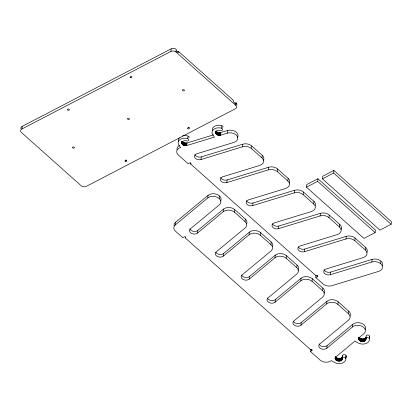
<?xml version="1.0" encoding="UTF-8"?>
<svg xmlns="http://www.w3.org/2000/svg" width="412" height="412" viewBox="0 0 412 412"><rect width="100%" height="100%" fill="white"/><g stroke="black" fill="none" stroke-linecap="round" stroke-linejoin="round"><path stroke-width="0.62" d="M335.373 359.424L335.636 356.818C337.104 359.31 342.717 359.187 342.516 355.711A1.802 1.241 5.7 0 1 344.077 354.557A1.802 1.241 5.7 0 1 346.049 355.571L345.792 358.177A1.802 1.241 5.7 0 0 343.819 357.163A1.802 1.241 5.7 0 0 342.254 358.316C342.676 363.049 332.783 361.169 335.718 357.044L354.959 341.079L357.662 342.696A7.231 4.985 5.7 0 0 367.519 342.758L368.091 342.3A7.231 4.985 5.7 0 0 369.399 338.803L369.605 336.032A1.802 1.241 5.7 0 0 367.401 335.038L366.968 335.136A1.802 1.241 5.7 0 0 366.067 336.171C366.989 339.411 364.877 342.202 361.664 341.507C359.779 341.337 358.013 339.576 358.759 337.593M365.758 339.812L365.81 338.777A1.802 1.241 5.7 0 1 366.706 337.742L367.138 337.639A1.802 1.241 5.7 0 1 369.343 338.638L369.399 338.803M22.166 126.396L21.908 129.002A3.615 2.493 5.7 0 0 21.424 132.494L81.215 185.781A3.615 2.493 5.7 0 0 86.293 186.379L235.293 108.814A3.615 2.493 5.7 0 0 235.777 105.323L175.986 52.036L176.243 49.43A3.615 2.493 5.7 0 0 171.165 48.832L22.166 126.396A3.615 2.498 5.6 0 0 20.909 128.673M235.777 105.323L236.035 102.717L234.897 103.309M316.004 275.412L315.798 277.492L323.054 283.966A7.231 4.99 5.7 0 0 331.923 285.681L378.613 271.395A7.231 4.99 5.7 0 0 380.982 263.989L380.693 263.732L380.827 261.017A7.231 4.99 5.7 0 0 372.082 259.406L330.563 272.111A4.522 3.116 5.7 0 1 324.089 269.664M21.908 129.002L170.908 51.438L171.165 48.832M177.407 52.061L178.535 51.474L178.406 52.777L176.109 50.733M380.693 263.732A7.231 4.99 5.7 0 0 371.825 262.011L330.306 274.716A4.522 3.116 5.7 0 1 324.229 273.058A4.522 3.116 5.7 0 1 326.17 268.948L363.163 257.629A7.231 4.99 5.7 0 0 365.413 250.115L354.835 240.69A7.231 4.99 5.7 0 0 345.967 238.97L304.447 251.675A4.522 3.116 5.7 0 1 298.376 250.017A4.522 3.116 5.7 0 1 300.312 245.907L337.304 234.588A7.231 4.99 5.7 0 0 339.555 227.074L328.982 217.649A7.231 4.99 5.7 0 0 320.109 215.929L278.589 228.634A4.522 3.116 5.7 0 1 272.517 226.976A4.522 3.116 5.7 0 1 274.454 222.861L311.446 211.541A7.231 4.99 5.7 0 0 313.702 204.033L303.124 194.603A7.231 4.99 5.7 0 0 294.256 192.888L252.736 205.593A4.522 3.116 5.7 0 1 246.659 203.93A4.522 3.116 5.7 0 1 248.601 199.82L285.593 188.5A7.231 4.99 5.7 0 0 287.844 180.986L277.266 171.562A7.231 4.99 5.7 0 0 268.397 169.842L226.878 182.547A4.522 3.116 5.7 0 1 220.806 180.889A4.522 3.116 5.7 0 1 222.743 176.779L259.735 165.459A7.231 4.99 5.7 0 0 261.986 157.945L251.408 148.521A7.231 4.99 5.7 0 0 242.539 146.801L201.02 159.506A4.522 3.116 5.7 0 1 194.948 157.847A4.522 3.116 5.7 0 1 196.885 153.738L233.877 142.418A7.231 4.99 5.7 0 0 236.977 135.842A7.231 4.99 5.7 0 0 227.264 133.184L220.647 135.208C214.441 136.861 214.132 128.503 220.554 130.578A1.802 1.241 5.7 0 0 222.253 130.259L222.511 130.001A1.802 1.241 5.7 0 0 221.682 128.292L221.455 128.225A7.231 4.99 5.7 0 0 216.161 128.153L215.363 128.41A7.231 4.99 5.7 0 0 212.865 134.904L214.441 137.108L186.78 145.57C184.525 146.265 180.95 144.72 181.836 141.908M181.749 143.263L181.97 141.295M181.821 143.577L182.027 141.496M181.944 143.886L182.207 141.28M182.13 144.185L182.387 141.579L184.385 142.892L187.038 142.969L213.473 134.879M182.362 144.463L182.619 141.862M182.64 144.725L182.897 142.119M182.959 144.962L183.216 142.361M345.843 358.342A7.231 4.985 5.7 0 1 342.187 363.168A7.231 4.985 5.7 0 1 334.111 362.236L331.403 360.624A7.231 4.985 5.7 0 1 320.176 360.129L310.385 351.41L311.776 350.684A0.906 0.623 5.7 0 0 311.894 349.809A0.906 0.623 5.7 0 0 310.627 349.659L185.24 237.92A0.906 0.623 5.7 0 0 185.359 237.049A0.906 0.623 5.7 0 0 184.092 236.895L182.701 237.621L175.44 231.153A7.231 4.985 5.7 0 1 175.332 224.87L175.589 222.264L208.06 195.329A7.231 4.985 5.7 0 1 219.457 195.973L219.586 196.081A7.231 4.985 5.7 0 1 220.631 201.015M183.319 145.173L183.577 142.567M183.711 145.354L183.968 142.748M184.123 145.498L184.385 142.892M184.561 145.606L184.818 143.005M185.009 145.678L185.266 143.072M185.462 145.714L185.719 143.108M185.91 145.704L186.173 143.098M186.353 145.657L186.61 143.052M186.78 145.57L187.038 142.969M315.798 277.492L317.183 276.771A0.906 0.623 5.7 0 0 317.307 275.896A0.906 0.623 5.7 0 0 316.035 275.746L190.653 164.007A0.906 0.623 5.7 0 0 190.771 163.131A0.906 0.623 5.7 0 0 189.505 162.982L188.114 163.708L178.324 154.984A7.231 4.99 5.7 0 1 180.574 147.47L178.999 145.266A7.231 4.99 5.7 0 1 179.797 139.714A7.231 4.99 5.7 0 1 187.594 138.571L188.073 136.048A1.802 1.241 5.7 0 1 188.907 137.757M190.653 164.007L190.756 162.967M185.24 237.92L185.343 236.879M201.02 159.506L201.277 156.9L242.802 144.195A7.231 4.99 5.7 0 1 251.67 145.915L262.248 155.339A7.231 4.99 5.7 0 1 263.474 160.278M219.457 195.973L219.199 198.574A7.231 4.985 5.7 0 1 219.313 204.857L190.437 228.815A4.522 3.116 5.7 0 0 191.194 233.238A4.522 3.116 5.7 0 0 197.523 233.043L197.781 230.437L223.51 209.095A7.231 4.985 5.7 0 1 234.742 209.584L245.315 219.014A7.231 4.985 5.7 0 1 246.556 223.932M175.332 224.87L207.797 197.93L208.06 195.329M215.615 132.901L215.754 131.021M215.687 133.215L215.893 131.129M215.811 133.524L216.022 131.438M215.996 133.818L216.073 130.918M216.228 134.101L216.254 131.217M216.506 134.363L216.763 131.758L216.485 131.495M216.825 134.6L217.083 131.995L216.763 131.758M217.186 134.812L217.443 132.206L217.083 131.995M217.577 134.992L217.835 132.386L217.443 132.206M217.994 135.136L218.252 132.53L217.835 132.386M218.427 135.244L218.684 132.638L218.252 132.53M218.875 135.316L219.132 132.71L218.684 132.638M219.328 135.347L219.586 132.741L227.522 130.578A7.231 4.99 5.7 0 1 235.036 131.351A7.231 4.99 5.7 0 1 237.961 136.321M219.776 135.342L220.039 132.736M220.219 135.296L220.477 132.69M220.647 135.208L220.904 132.602M221.46 128.209L221.939 125.686A1.802 1.241 5.7 0 1 222.774 127.396L222.665 127.499M227.264 133.184L227.522 130.578M197.523 233.043L223.247 211.701L223.51 209.095M226.878 182.547L227.136 179.941L268.655 167.236A7.231 4.99 5.7 0 1 277.523 168.956L288.101 178.386A7.231 4.99 5.7 0 1 289.415 183.16M245.315 219.014L245.058 221.62A7.231 4.985 5.7 0 1 245.166 227.898L216.29 251.856A4.522 3.116 5.7 0 0 217.047 256.285A4.522 3.116 5.7 0 0 223.381 256.089L223.639 253.483L249.363 232.136A7.231 4.985 5.7 0 1 260.595 232.631L271.173 242.055A7.231 4.985 5.7 0 1 272.533 246.721M245.058 221.62L234.48 212.19L234.742 209.584M242.539 146.801L242.802 144.195M251.408 148.521L251.67 145.915M223.381 256.089L249.106 234.742L249.363 232.136M252.736 205.593L252.994 202.987L294.513 190.282A7.231 4.99 5.7 0 1 303.381 191.997L313.959 201.427A7.231 4.99 5.7 0 1 315.407 205.866M271.173 242.055L270.916 244.661A7.231 4.985 5.7 0 1 271.024 250.939L242.148 274.897A4.522 3.116 5.7 0 0 242.905 279.326A4.522 3.116 5.7 0 0 249.234 279.13L249.497 276.524L275.221 255.183A7.231 4.985 5.7 0 1 286.453 255.672L297.031 265.096A7.231 4.985 5.7 0 1 298.489 269.51M261.986 157.945L262.248 155.339M270.916 244.661L260.338 235.231L260.595 232.631M268.397 169.842L268.655 167.236M277.266 171.562L277.523 168.956M249.234 279.13L274.964 257.783L275.221 255.183M278.589 228.634L278.852 226.028L320.371 213.323A7.231 4.99 5.7 0 1 329.239 215.043L339.818 224.468A7.231 4.99 5.7 0 1 341.321 228.737M297.031 265.096L296.769 267.702A7.231 4.985 5.7 0 1 296.882 273.985L268.006 297.938A4.522 3.116 5.7 0 0 268.763 302.367A4.522 3.116 5.7 0 0 275.092 302.171L275.355 299.565L301.079 278.224A7.231 4.985 5.7 0 1 312.311 278.713L322.89 288.137A7.231 4.985 5.7 0 1 324.455 292.154M287.844 180.986L288.101 178.386M296.769 267.702L286.191 258.278L286.453 255.672M294.256 192.888L294.513 190.282M303.124 194.603L303.381 191.997M306.451 187.187L306.708 184.586L317.92 178.751L375.414 229.984L375.152 232.589L363.945 238.43L306.451 187.187L317.657 181.357L317.92 178.751M275.092 302.171L300.817 280.829L301.079 278.224M304.447 251.675L304.705 249.069L346.224 236.364A7.231 4.99 5.7 0 1 355.093 238.085L365.671 247.509A7.231 4.99 5.7 0 1 366.901 252.448M322.89 288.137L322.627 290.743A7.231 4.985 5.7 0 1 322.735 297.026L293.859 320.984A4.522 3.116 5.7 0 0 294.621 325.408A4.522 3.116 5.7 0 0 300.951 325.212L301.208 322.606L326.937 301.265A7.231 4.985 5.7 0 1 338.164 301.754L348.743 311.184A7.231 4.985 5.7 0 1 349.984 316.102M313.702 204.033L313.959 201.427M322.627 290.743L312.049 281.319L312.311 278.713M322.436 178.865L322.694 176.264L333.905 170.429L391.4 221.661L391.142 224.267L379.931 230.107L322.436 178.865L333.643 173.035L333.905 170.429M320.109 215.929L320.371 213.323M317.183 276.771L317.343 275.206M310.385 351.41L310.591 349.325M311.776 350.684L311.879 349.644M328.982 217.649L329.239 215.043M300.951 325.212L326.675 303.871L326.937 301.265M330.306 274.716L330.563 272.111M348.743 311.184L348.485 313.789A7.231 4.985 5.7 0 1 348.593 320.067L319.717 344.025A4.522 3.116 5.7 0 0 320.474 348.454A4.522 3.116 5.7 0 0 326.804 348.258L327.066 345.653L352.79 324.306A7.231 4.985 5.7 0 1 361.978 323.513A7.231 4.985 5.7 0 1 365.233 329.77M339.555 227.074L339.818 224.468M348.485 313.789L337.907 304.36L338.164 301.754M345.967 238.97L346.224 236.364M335.085 358.492L335.28 356.828M335.126 358.806L335.28 357.245M335.224 359.12L335.43 357.034M335.579 359.712L335.837 357.106M335.832 359.985L336.089 357.379M336.13 360.237L336.388 357.631M336.465 360.464L336.728 357.858M336.841 360.66L337.098 358.059M337.243 360.824L337.505 358.224M337.67 360.958L337.928 358.352M338.108 361.051L338.37 358.445M338.561 361.103L338.818 358.497M339.014 361.118L339.272 358.512M339.462 361.097L339.72 358.492M339.895 361.03L340.158 358.425M340.312 360.927L340.575 358.327M340.703 360.794L340.966 358.188M341.064 360.618L341.321 358.013M341.383 360.418L341.646 357.812M341.666 360.181L341.924 357.575M341.898 359.923L342.156 357.317M342.078 359.645L342.341 357.039M342.284 358.476L342.547 355.87L342.207 359.352M354.835 240.69L355.093 238.085M345.822 358.342L346.106 355.736A7.231 4.985 5.7 0 1 345.941 357.601M326.804 348.258L352.533 326.912L352.79 324.306M365.413 250.115L365.671 247.509M358.682 339.267L358.795 337.387M358.775 339.576L358.986 337.495M358.929 339.879L359.187 337.274C360.66 339.519 365.202 339.735 366.093 336.903M359.13 340.173L359.393 337.567M359.382 340.446L359.645 337.84M359.681 340.698L359.944 338.092M360.021 340.925L360.279 338.319M360.392 341.121L360.654 338.515M360.799 341.285L361.056 338.679M361.221 341.414L361.484 338.808M361.664 341.507L361.921 338.901M362.112 341.563L362.375 338.958M362.565 341.579L362.828 338.973M363.013 341.553L363.276 338.947M363.451 341.491L363.708 338.885M363.868 341.388L364.126 338.782M371.825 262.011L372.082 259.406M364.26 341.249L364.517 338.643M364.615 341.079L364.877 338.473M364.939 340.873L365.197 338.267M365.217 340.642L365.475 338.036M365.449 340.384L365.712 337.778M365.629 340.106L365.892 337.5M365.835 339.503L366.041 337.423M181.728 142.949C182.053 140.739 184.947 140.363 186.688 140.94A1.802 1.241 5.7 0 0 188.737 140.214A1.802 1.241 5.7 0 0 187.815 138.653L187.594 138.571M358.656 338.638L359.269 337.5L363.873 333.684A7.231 4.985 5.7 0 0 362.658 326.598A7.231 4.985 5.7 0 0 352.533 326.912M369.636 336.197L369.657 336.197A7.231 4.985 5.7 0 1 369.497 338.056M219.132 132.71L219.586 132.741M219.199 198.574L218.911 198.321A7.231 4.985 5.7 0 0 207.797 197.93M333.643 173.035L391.142 224.267M178.535 51.474L233.738 100.667L233.604 101.97L235.901 104.015M317.657 181.357L375.152 232.589M170.908 51.438A3.615 2.493 5.7 0 1 175.986 52.036M236.035 102.717A3.615 2.493 5.7 0 1 236.637 105.215M189.278 127.478A0.906 0.623 5.7 0 1 188.186 127.488M126.659 160.077A0.906 0.623 5.7 0 1 125.562 160.062M176.964 149.587A7.231 4.99 5.7 0 1 179.637 145.343M237.879 136.63A7.231 4.99 5.7 0 1 237.461 137.505M201.277 156.9A4.522 3.116 5.7 0 1 194.907 154.721M227.136 179.941A4.522 3.116 5.7 0 1 220.662 177.495M252.994 202.987A4.522 3.116 5.7 0 1 246.623 200.809M278.852 226.028A4.522 3.116 5.7 0 1 272.476 223.85M341.265 228.907A7.231 4.99 5.7 0 1 340.951 229.572M304.705 249.069A4.522 3.116 5.7 0 1 298.334 246.891M380.946 261.131A7.231 4.99 5.7 0 1 382.501 265.905M178.602 141.46A7.231 4.99 5.7 0 1 179.287 137.845M182.552 135.909A7.231 4.99 5.7 0 1 187.851 135.97M212.298 130.47A7.231 4.99 5.7 0 1 215.625 125.804L216.418 125.547A7.231 4.99 5.7 0 1 221.718 125.603M174.075 225.714A7.231 4.985 5.7 0 1 175.589 222.264M327.066 345.653A4.522 3.116 5.7 0 1 322.493 346.523A4.522 3.116 5.7 0 1 319.109 343.948M301.208 322.606A4.522 3.116 5.7 0 1 296.831 323.518A4.522 3.116 5.7 0 1 293.349 321.175M324.424 292.288A7.231 4.985 5.7 0 1 324.059 293.184M275.355 299.565A4.522 3.116 5.7 0 1 270.972 300.477A4.522 3.116 5.7 0 1 267.496 298.128M298.267 270.014A7.231 4.985 5.7 0 1 298.051 270.385M249.497 276.524A4.522 3.116 5.7 0 1 245.119 277.436A4.522 3.116 5.7 0 1 241.638 275.087M223.639 253.483A4.522 3.116 5.7 0 1 219.261 254.395A4.522 3.116 5.7 0 1 215.78 252.046M197.781 230.437A4.522 3.116 5.7 0 1 193.213 231.312A4.522 3.116 5.7 0 1 189.829 228.732M326.675 303.871A7.231 4.985 5.7 0 1 337.907 304.36M223.247 211.701A7.231 4.985 5.7 0 1 234.48 212.19M249.106 234.742A7.231 4.985 5.7 0 1 260.338 235.231M274.964 257.783A7.231 4.985 5.7 0 1 286.191 258.278M300.817 280.829A7.231 4.985 5.7 0 1 312.049 281.319M72.718 147.295L72.666 147.455A0.906 0.623 5.7 0 0 73.475 148.176L73.712 148.181A0.906 0.623 5.7 0 0 74.407 147.82L74.459 147.666A0.906 0.623 5.7 0 0 73.65 146.94L73.413 146.935A0.906 0.623 5.7 0 0 72.718 147.295M127.648 118.702L127.596 118.857A0.906 0.623 5.7 0 0 128.405 119.578L128.642 119.588A0.906 0.623 5.7 0 0 129.337 119.222L129.389 119.068A0.906 0.623 5.7 0 0 128.575 118.347L128.343 118.337A0.906 0.623 5.7 0 0 127.648 118.702M182.707 90.012L182.64 90.166A0.906 0.623 5.7 0 0 182.794 90.64L182.959 90.764A0.906 0.623 5.7 0 0 184.349 90.609L184.416 90.46A0.906 0.623 5.7 0 0 184.257 89.986L184.097 89.857A0.906 0.623 5.7 0 0 182.707 90.012M187.872 128.678A0.906 0.623 5.7 0 0 189.396 128.518A0.906 0.623 5.7 0 0 188.341 127.669A0.906 0.623 5.7 0 0 187.872 128.678M130.516 77.533A0.906 0.623 5.7 0 0 131.938 77.157A0.906 0.623 5.7 0 0 130.666 76.462A0.906 0.623 5.7 0 0 130.516 77.533M67.8 110.04A0.906 0.623 5.7 0 0 69.314 109.855A0.906 0.623 5.7 0 0 68.227 109.02A0.906 0.623 5.7 0 0 67.8 110.04M125.433 161.365A0.906 0.623 5.7 0 0 126.839 160.968A0.906 0.623 5.7 0 0 125.552 160.289A0.906 0.623 5.7 0 0 125.433 161.365"/></g></svg>
